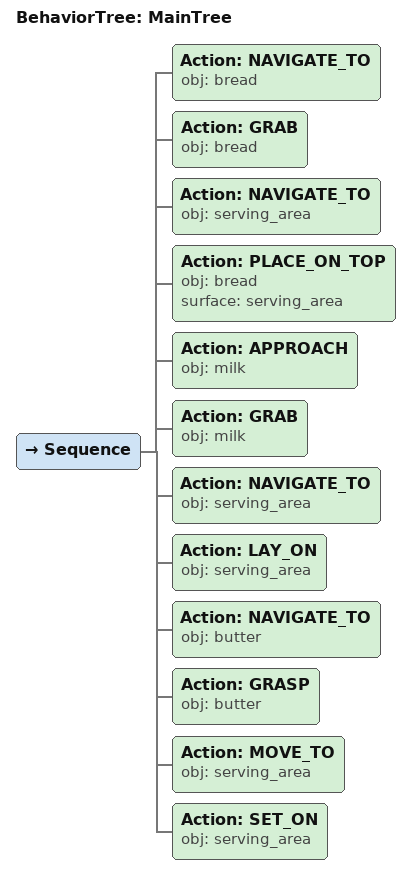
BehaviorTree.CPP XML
<root main_tree_to_execute="MainTree">
  <BehaviorTree ID="MainTree">
    <Sequence>
      <!-- Navigate to bread -->
      <Action ID="NAVIGATE_TO" obj="bread" />
      <!-- Grab bread -->
      <Action ID="GRAB" obj="bread" />
      <!-- Navigate to serving_area -->
      <Action ID="NAVIGATE_TO" obj="serving_area" />
      <!-- Place bread on serving_area -->
      <Action ID="PLACE_ON_TOP" obj="bread" surface="serving_area" />
      <!-- Approach milk -->
      <Action ID="APPROACH" obj="milk" />
      <!-- Grab milk -->
      <Action ID="GRAB" obj="milk" />
      <!-- Navigate to serving_area -->
      <Action ID="NAVIGATE_TO" obj="serving_area" />
      <!-- Lay on serving_area -->
      <Action ID="LAY_ON" obj="serving_area" />
      <!-- Navigate to butter -->
      <Action ID="NAVIGATE_TO" obj="butter" />
      <!-- Grasp butter -->
      <Action ID="GRASP" obj="butter" />
      <!-- Move to serving_area -->
      <Action ID="MOVE_TO" obj="serving_area" />
      <!-- Set on serving_area -->
      <Action ID="SET_ON" obj="serving_area" />
    </Sequence>
  </BehaviorTree>
</root>
